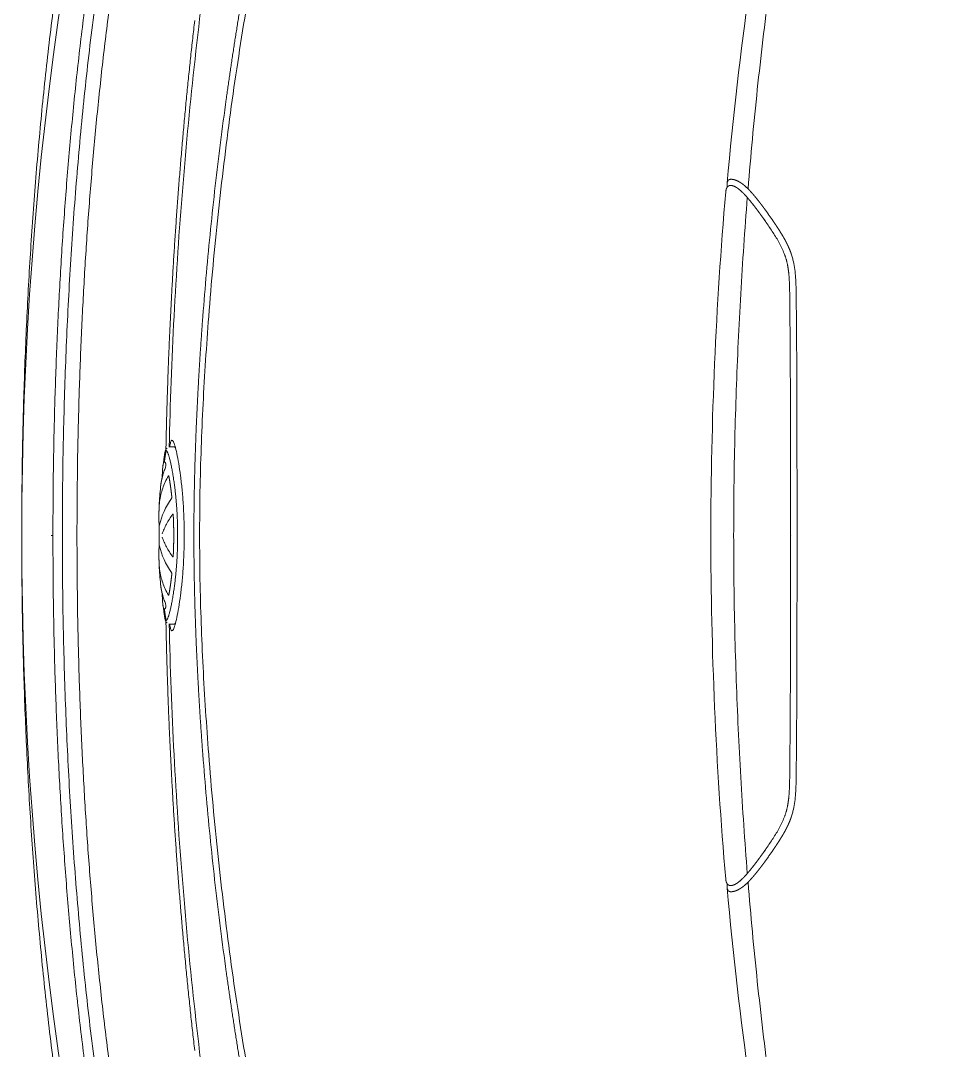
# Model space of a CAD drawing. Header units: metres. Extents: x -13933 to 152404, y -7861 to 21912.
# Drawn here: x 113136.5 to 113191.7, y 1749.4 to 1810.4 of the extents above; entities that cross this region are included whole.
import ezdxf
from ezdxf.xclip import XClip

# ---------------------------------------------------------------- set-up
doc = ezdxf.new("R2010")
doc.units = ezdxf.units.M
doc.header["$LTSCALE"] = 100
doc.header["$MEASUREMENT"] = 0
doc.header["$XCLIPFRAME"] = 0
doc.layers.get('0').update_dxf_attribs({"color": 9, "lineweight": 9})
doc.layers.add('04', color=9, linetype='Continuous', lineweight=9)
doc.layers.add('40M', color=9, linetype='Continuous', lineweight=9)

# ---------------------------------------------------------------- blocks, each defined once
blk = doc.blocks.new('p-araba-polo')
at = {"extrusion": (0, 0, -1)}
for p, q in [((3.79074, 0.25761), (3.79091, 0.25763)), ((3.80464, 0.1298), (3.80467, 0.1298)), ((3.80465, 0.12959), (3.80465, 0.12959)), ((3.825, 0.05418), (3.825, 0.05418)), ((3.82749, 0.05241), (3.82504, 0.0525)), ((3.83399, 0.01603), (3.83399, 0.01568)), ((3.83407, 0.01405), (3.8341, 0.01382)), ((3.83369, 0.00628), (3.83371, 0.0061)), ((3.89702, 0), (3.89778, 0)), ((3.45959, 0), (3.45965, 0))]:
    blk.add_line(p, q, dxfattribs=at)
for p, q in [((3.45959, 0), (3.45965, 0)), ((3.89702, 0), (3.89778, 0)), ((3.83369, -0.00628), (3.83371, -0.0061)), ((3.83399, -0.01603), (3.83399, -0.01568)), ((3.83407, -0.01405), (3.8341, -0.01382)), ((3.825, -0.05418), (3.825, -0.05418)), ((3.82749, -0.05241), (3.82504, -0.0525)), ((3.80464, -0.1298), (3.80467, -0.1298)), ((3.80465, -0.12959), (3.80465, -0.12959)), ((3.79074, -0.25761), (3.79091, -0.25762))]:
    blk.add_line(p, q)
for points, degree, knots in [([(3.89681, 0), (3.89677, 0.01209), (3.89668, 0.03627), (3.89592, 0.07253), (3.89472, 0.10879), (3.893, 0.14502), (3.89078, 0.18122), (3.88803, 0.21739), (3.88473, 0.25351), (3.88084, 0.28957), (3.87635, 0.32556), (3.87122, 0.36147), (3.86539, 0.39727), (3.85883, 0.43295), (3.85148, 0.46847), (3.84326, 0.5038), (3.83413, 0.5389), (3.82397, 0.57372), (3.8128, 0.60824), (3.80432, 0.63089), (3.80008, 0.64221)], 3, [0, 0, 0, 0, 0.055558, 0.111113, 0.166668, 0.222224, 0.277781, 0.333337, 0.388894, 0.44445, 0.500005, 0.55556, 0.611116, 0.666671, 0.722227, 0.777783, 0.833339, 0.888892, 0.944445, 1, 1, 1, 1]), ([(3.81742, 0.64441), (3.8199, 0.63799), (3.82486, 0.62513), (3.83179, 0.60561), (3.83837, 0.5859), (3.84459, 0.566), (3.85047, 0.54593), (3.85602, 0.52571), (3.86125, 0.50535), (3.86618, 0.48486), (3.87081, 0.46426), (3.87516, 0.44355), (3.87923, 0.42276), (3.88305, 0.40188), (3.88661, 0.38093), (3.88992, 0.35993), (3.893, 0.33887), (3.89585, 0.31777), (3.89848, 0.29664), (3.9009, 0.27548), (3.90311, 0.2543), (3.90512, 0.2331), (3.90693, 0.21189), (3.90856, 0.19068), (3.91, 0.16947), (3.91126, 0.14826), (3.91235, 0.12705), (3.91326, 0.10585), (3.914, 0.08466), (3.91457, 0.06349), (3.91498, 0.04232), (3.91523, 0.02116), (3.91526, 0.00705), (3.91528, 0)], 3, [0, 0, 0, 0, 0.031503, 0.063111, 0.094824, 0.126637, 0.158547, 0.190546, 0.222628, 0.254786, 0.287011, 0.319297, 0.351636, 0.384021, 0.416445, 0.448899, 0.481372, 0.513858, 0.546357, 0.578861, 0.611362, 0.643854, 0.676332, 0.708795, 0.741239, 0.773662, 0.806063, 0.838441, 0.870794, 0.903125, 0.935433, 0.967723, 1, 1, 1, 1]), ([(3.72994, 0.54604), (3.73264, 0.53633), (3.73805, 0.51692), (3.74565, 0.48765), (3.75287, 0.45828), (3.75968, 0.42881), (3.76609, 0.39923), (3.77208, 0.36956), (3.77765, 0.33981), (3.78281, 0.30999), (3.78754, 0.28008), (3.79185, 0.25011), (3.79573, 0.22007), (3.79916, 0.18997), (3.80219, 0.15981), (3.80383, 0.13967), (3.80465, 0.12959)], 3, [0, 0, 0, 0, 0.071461, 0.142913, 0.214376, 0.285822, 0.357282, 0.428734, 0.500167, 0.571583, 0.64299, 0.714393, 0.785796, 0.857198, 0.928599, 1, 1, 1, 1]), ([(3.77711, 0.5097), (3.78244, 0.4843), (3.7966, 0.40882), (3.81414, 0.28235), (3.82249, 0.1806), (3.82515, 0.12975)], 3, [0, 0, 0, 0, 0.20268, 0.601651, 1, 1, 1, 1]), ([(3.48556, 0.2052), (3.48473, 0.21503), (3.48306, 0.23466), (3.47914, 0.27381), (3.47334, 0.32271), (3.46687, 0.36659), (3.46194, 0.39586), (3.45932, 0.41061), (3.45657, 0.4254), (3.4546, 0.43525), (3.45361, 0.44019)], 3, [0, 0, 0, 0, 0.12452, 0.248713, 0.496885, 0.746467, 0.809383, 0.872586, 0.936113, 1, 1, 1, 1]), ([(3.85654, 0.40987), (3.85802, 0.40194), (3.86099, 0.38606), (3.86495, 0.36215), (3.8686, 0.3382), (3.87191, 0.3142), (3.87492, 0.29015), (3.87764, 0.26607), (3.88009, 0.24197), (3.88227, 0.21783), (3.8842, 0.19368), (3.88589, 0.16951), (3.88733, 0.14532), (3.88854, 0.12112), (3.88953, 0.09691), (3.89029, 0.07269), (3.89083, 0.04846), (3.89117, 0.02423), (3.89121, 0.00808), (3.89123, 0)], 3, [0, 0, 0, 0, 0.058823, 0.117646, 0.17647, 0.235293, 0.294117, 0.35294, 0.411764, 0.470587, 0.529411, 0.588234, 0.647058, 0.705882, 0.764705, 0.823529, 0.882353, 0.941176, 1, 1, 1, 1]), ([(3.88258, 0), (3.88254, 0.01154), (3.88246, 0.03461), (3.88176, 0.06921), (3.88065, 0.10381), (3.87907, 0.13838), (3.87703, 0.17293), (3.8745, 0.20745), (3.87145, 0.24192), (3.86787, 0.27635), (3.86371, 0.31071), (3.85904, 0.34413), (3.85392, 0.37661), (3.85005, 0.3976), (3.84812, 0.40809)], 3, [0, 0, 0, 0, 0.084393, 0.168775, 0.253159, 0.337558, 0.421942, 0.506321, 0.590718, 0.675107, 0.759486, 0.843869, 0.92194, 1, 1, 1, 1]), ([(3.79427, 0.25822), (3.79543, 0.24968), (3.79774, 0.23261), (3.80081, 0.20694), (3.80358, 0.18124), (3.80605, 0.15549), (3.80742, 0.1383), (3.80811, 0.1297)], 3, [0, 0, 0, 0, 0.200035, 0.400025, 0.600021, 0.8, 1, 1, 1, 1]), ([(3.48804, 0.20746), (3.48762, 0.20711), (3.48676, 0.20639), (3.48596, 0.2056), (3.48556, 0.2052)], 3, [0, 0, 0, 0, 0.499798, 1, 1, 1, 1]), ([(3.49759, 0.20983), (3.49766, 0.20967), (3.49779, 0.20936), (3.49791, 0.20861), (3.4979, 0.20795), (3.49786, 0.20748)], 3, [0, 0, 0, 0, 0.249881, 0.499707, 1, 1, 1, 1]), ([(3.48725, 0.20146), (3.48683, 0.201), (3.4864, 0.20053), (3.48598, 0.20005), (3.48598, 0.20004)], 3, [0, 0, 0, 0, 0.98477, 1, 1, 1, 1]), ([(3.49224, 0.20591), (3.49179, 0.2056), (3.49091, 0.20499), (3.48964, 0.20389), (3.48842, 0.20271), (3.48764, 0.20187), (3.48725, 0.20146)], 3, [0, 0, 0, 0, 0.251991, 0.502315, 0.75048, 1, 1, 1, 1]), ([(3.49406, 0), (3.49403, 0.00953), (3.49396, 0.02861), (3.49341, 0.05721), (3.49256, 0.08581), (3.49139, 0.1144), (3.48991, 0.14297), (3.48815, 0.17152), (3.4867, 0.19053), (3.48598, 0.20004)], 3, [0, 0, 0, 0, 0.142857, 0.285713, 0.428571, 0.57143, 0.714285, 0.857141, 1, 1, 1, 1]), ([(3.48598, 0.20004), (3.48598, 0.20003), (3.48598, 0.20002), (3.48598, 0.19998), (3.48598, 0.20001), (3.48598, 0.20003), (3.48598, 0.20004), (3.48598, 0.20004), (3.48598, 0.20004), (3.48598, 0.20004)], 3, [0, 0, 0, 0, 0.339646, 0.501479, 0.627426, 1, 1, 1, 1, 1, 1, 1]), ([(3.47115, 0.18677), (3.47153, 0.18733), (3.4723, 0.18844), (3.47386, 0.19066), (3.47505, 0.1923), (3.47584, 0.1934)], 3, [0, 0, 0, 0, 0.250034, 0.500022, 1, 1, 1, 1]), ([(3.47866, 0.19072), (3.47791, 0.18967), (3.4764, 0.18758), (3.47494, 0.18546), (3.47421, 0.1844)], 3, [0, 0, 0, 0, 0.499955, 1, 1, 1, 1]), ([(3.47421, 0.1844), (3.47289, 0.18244), (3.47025, 0.17855), (3.46653, 0.17254), (3.46472, 0.1682), (3.46382, 0.16604)], 3, [0, 0, 0, 0, 0.334985, 0.668743, 1, 1, 1, 1]), ([(3.45704, 0.13897), (3.45705, 0.14025), (3.45709, 0.14296), (3.45716, 0.14754), (3.45735, 0.15241), (3.45782, 0.15742), (3.4585, 0.16133), (3.45927, 0.16444), (3.45977, 0.16598), (3.46001, 0.16675)], 3, [0, 0, 0, 0, 0.137192, 0.28895, 0.489273, 0.658174, 0.826629, 0.913291, 1, 1, 1, 1]), ([(3.46085, 0.13888), (3.46074, 0.1273), (3.46054, 0.10415), (3.46045, 0.06942), (3.46038, 0.0347), (3.46038, 0.01156), (3.46038, 0)], 3, [0, 0, 0, 0, 0.250071, 0.500208, 0.75029, 1, 1, 1, 1]), ([(3.80465, 0.12959), (3.80528, 0.12098), (3.80655, 0.10374), (3.80802, 0.07785), (3.80914, 0.05193), (3.8099, 0.02598), (3.81, 0.00866), (3.81005, 0)], 3, [0, 0, 0, 0, 0.200002, 0.400004, 0.600006, 0.800004, 1, 1, 1, 1]), ([(3.81912, 0), (3.81913, 0.00159), (3.81914, 0.00477), (3.81926, 0.00951), (3.81945, 0.01418), (3.81971, 0.01874), (3.82003, 0.02317), (3.82041, 0.02742), (3.82083, 0.03148), (3.82147, 0.03676), (3.82237, 0.0428), (3.8235, 0.04876), (3.82459, 0.05312), (3.82559, 0.05592), (3.82613, 0.05627), (3.8264, 0.05645)], 3, [0, 0, 0, 0, 0.053459, 0.106949, 0.160444, 0.213932, 0.267411, 0.320881, 0.374346, 0.427801, 0.542282, 0.656752, 0.771187, 0.885587, 1, 1, 1, 1]), ([(3.8264, 0.05645), (3.82652, 0.05641), (3.82676, 0.05634), (3.82706, 0.05571), (3.82733, 0.05471), (3.82752, 0.05354), (3.82763, 0.0527), (3.82766, 0.0524)], 3, [0, 0, 0, 0, 0.222511, 0.444984, 0.66744, 0.889893, 1, 1, 1, 1]), ([(3.83076, 0.04783), (3.83073, 0.04804), (3.83064, 0.04868), (3.83046, 0.04953), (3.83019, 0.05019), (3.82998, 0.05027), (3.82987, 0.05031)], 3, [0, 0, 0, 0, 0.124986, 0.416626, 0.708282, 1, 1, 1, 1]), ([(3.82987, 0.05031), (3.82998, 0.05027), (3.83021, 0.05017), (3.83049, 0.04943), (3.83065, 0.04861), (3.83072, 0.04809), (3.83073, 0.04805)], 3, [0, 0, 0, 0, 0.324984, 0.649899, 0.974799, 1, 1, 1, 1]), ([(3.82865, 0.04841), (3.82865, 0.04841), (3.82865, 0.04841), (3.82865, 0.04841), (3.82865, 0.04841), (3.82865, 0.04841), (3.82865, 0.04841), (3.82865, 0.04841), (3.82865, 0.04841), (3.82865, 0.04841), (3.82865, 0.04841), (3.82865, 0.04841), (3.82865, 0.04841)], 6, [0, 0, 0, 0, 0, 0, 0, 1, 1, 1, 1, 1, 1, 1, 1, 1, 1, 1, 1, 1]), ([(3.82865, 0.04841), (3.82865, 0.04841), (3.82865, 0.04841), (3.82865, 0.04841), (3.82865, 0.04841), (3.82865, 0.04841), (3.82865, 0.04841), (3.82865, 0.04841), (3.82865, 0.04841), (3.82865, 0.04841), (3.82865, 0.04841), (3.82865, 0.04841), (3.82865, 0.04841)], 6, [0, 0, 0, 0, 0, 0, 0, 1, 1, 1, 1, 1, 1, 1, 1, 1, 1, 1, 1, 1]), ([(3.82865, 0.04841), (3.82865, 0.04841), (3.82865, 0.04841), (3.82865, 0.04841), (3.82865, 0.04841), (3.82865, 0.04841), (3.82865, 0.04841), (3.82865, 0.04841), (3.82865, 0.04841), (3.82865, 0.04841), (3.82865, 0.04841), (3.82865, 0.04841), (3.82865, 0.04841)], 6, [0, 0, 0, 0, 0, 0, 0, 1, 1, 1, 1, 1, 1, 1, 1, 1, 1, 1, 1, 1]), ([(3.82865, 0.04841), (3.82865, 0.04841), (3.82865, 0.04841), (3.82865, 0.04841), (3.82865, 0.04841), (3.82865, 0.04841), (3.82865, 0.04841), (3.82865, 0.04841), (3.82865, 0.04841), (3.82865, 0.04841), (3.82865, 0.04841), (3.82865, 0.04841), (3.82865, 0.04841)], 6, [0, 0, 0, 0, 0, 0, 0, 1, 1, 1, 1, 1, 1, 1, 1, 1, 1, 1, 1, 1]), ([(3.82993, 0.04216), (3.83004, 0.04245), (3.83027, 0.04303), (3.83059, 0.04352), (3.83078, 0.04358), (3.83087, 0.04362)], 3, [0, 0, 0, 0, 0.333368, 0.666619, 1, 1, 1, 1]), ([(3.83068, 0.04838), (3.83068, 0.04838), (3.83068, 0.04838), (3.83068, 0.04838), (3.83068, 0.04838), (3.83068, 0.04838), (3.83068, 0.04838)], 3, [0, 0, 0, 0, 1, 1, 1, 1, 1, 1, 1]), ([(3.83068, 0.04838), (3.83068, 0.04838), (3.83068, 0.04838), (3.83068, 0.04838), (3.83068, 0.04838), (3.83068, 0.04838), (3.83068, 0.04838)], 3, [0, 0, 0, 0, 1, 1, 1, 1, 1, 1, 1]), ([(3.83214, 0.03443), (3.83212, 0.03499), (3.83208, 0.03639), (3.83198, 0.03838), (3.83184, 0.04026), (3.83166, 0.04175), (3.83144, 0.04282), (3.83118, 0.04349), (3.83097, 0.04358), (3.83087, 0.04362)], 3, [0, 0, 0, 0, 0.095639, 0.246362, 0.397085, 0.547809, 0.698525, 0.849236, 1, 1, 1, 1]), ([(3.83192, 0.03522), (3.83168, 0.03607), (3.83118, 0.03776), (3.83049, 0.03945), (3.83015, 0.04029)], 3, [0, 0, 0, 0, 0.500043, 1, 1, 1, 1]), ([(3.82822, 0.03517), (3.82807, 0.03433), (3.82776, 0.03264), (3.82732, 0.02975), (3.82689, 0.02662), (3.82663, 0.02434), (3.8265, 0.0232)], 3, [0, 0, 0, 0, 0.250018, 0.499981, 0.749953, 1, 1, 1, 1]), ([(3.8265, 0.0232), (3.82663, 0.02434), (3.82689, 0.02662), (3.82732, 0.02975), (3.82776, 0.03264), (3.82807, 0.03433), (3.82822, 0.03517)], 3, [0, 0, 0, 0, 0.250047, 0.500019, 0.749982, 1, 1, 1, 1]), ([(3.82843, 0.03528), (3.82838, 0.03533), (3.8283, 0.03542), (3.82825, 0.03525), (3.82822, 0.03517)], 3, [0, 0, 0, 0, 0.499975, 1, 1, 1, 1]), ([(3.82822, 0.03517), (3.82825, 0.03525), (3.8283, 0.03542), (3.82838, 0.03533), (3.82843, 0.03528)], 3, [0, 0, 0, 0, 0.500025, 1, 1, 1, 1]), ([(3.83296, 0.02424), (3.83263, 0.02547), (3.83196, 0.02794), (3.83045, 0.03162), (3.8291, 0.03406), (3.82843, 0.03528)], 3, [0, 0, 0, 0, 0.333484, 0.666792, 1, 1, 1, 1]), ([(3.82843, 0.03528), (3.8291, 0.03406), (3.83045, 0.03162), (3.83196, 0.02794), (3.83263, 0.02547), (3.83296, 0.02424)], 3, [0, 0, 0, 0, 0.333208, 0.666516, 1, 1, 1, 1]), ([(3.8265, 0.0232), (3.82649, 0.02302), (3.82647, 0.02267), (3.82656, 0.02206), (3.82666, 0.02185), (3.82672, 0.02174)], 3, [0, 0, 0, 0, 0.33283, 0.66493, 1, 1, 1, 1]), ([(3.82672, 0.02174), (3.82666, 0.02185), (3.82656, 0.02206), (3.82647, 0.02267), (3.82649, 0.02302), (3.8265, 0.0232)], 3, [0, 0, 0, 0, 0.33507, 0.66717, 1, 1, 1, 1]), ([(3.834, 0.01578), (3.83396, 0.01719), (3.83387, 0.02001), (3.83326, 0.02283), (3.83296, 0.02424)], 3, [0, 0, 0, 0, 0.5, 1, 1, 1, 1]), ([(3.83296, 0.02424), (3.83326, 0.02283), (3.83387, 0.02001), (3.83396, 0.01719), (3.834, 0.01578)], 3, [0, 0, 0, 0, 0.5, 1, 1, 1, 1]), ([(3.826, 0.01258), (3.82595, 0.01263), (3.82583, 0.01272), (3.82567, 0.01244), (3.82564, 0.01209), (3.82562, 0.01191)], 3, [0, 0, 0, 0, 0.339087, 0.670021, 1, 1, 1, 1]), ([(3.82562, 0.01191), (3.82564, 0.01209), (3.82567, 0.01244), (3.82583, 0.01272), (3.82595, 0.01263), (3.826, 0.01258)], 3, [0, 0, 0, 0, 0.329979, 0.660913, 1, 1, 1, 1]), ([(3.83219, 0.0009), (3.83182, 0.00189), (3.83108, 0.00385), (3.82963, 0.00678), (3.82798, 0.00969), (3.82666, 0.01162), (3.826, 0.01258)], 3, [0, 0, 0, 0, 0.249999, 0.5, 0.75, 1, 1, 1, 1]), ([(3.826, 0.01258), (3.82666, 0.01162), (3.82798, 0.00969), (3.82963, 0.00678), (3.83108, 0.00385), (3.83182, 0.00189), (3.83219, 0.0009)], 3, [0, 0, 0, 0, 0.25, 0.5, 0.750001, 1, 1, 1, 1]), ([(3.83409, 0.01396), (3.83418, 0.01259), (3.83434, 0.00999), (3.83406, 0.00738), (3.83393, 0.00614)], 3, [0, 0, 0, 0, 0.525068, 1, 1, 1, 1]), ([(3.834, 0.01578), (3.834, 0.01568), (3.834, 0.01547), (3.83403, 0.01488), (3.83406, 0.01428), (3.83408, 0.01407), (3.83409, 0.01396)], 3, [0, 0, 0, 0, 0.244155, 0.495076, 0.749761, 1, 1, 1, 1]), ([(3.83367, 0.00843), (3.83367, 0.00842), (3.83367, 0.00842), (3.83367, 0.00842), (3.83367, 0.00842), (3.83367, 0.00843), (3.83367, 0.00843)], 3, [0, 0, 0, 0, 1, 1, 1, 1.000001, 1.000001, 1.000001, 1.000001]), ([(3.46085, -0.13888), (3.46074, -0.1273), (3.46054, -0.10415), (3.46045, -0.06942), (3.46038, -0.0347), (3.46038, -0.01156), (3.46038, 0)], 3, [0, 0, 0, 0, 0.250071, 0.500208, 0.75029, 1, 1, 1, 1]), ([(3.49406, 0), (3.49403, -0.00953), (3.49396, -0.02861), (3.49341, -0.05721), (3.49256, -0.08581), (3.49139, -0.1144), (3.48991, -0.14297), (3.48815, -0.17152), (3.4867, -0.19053), (3.48598, -0.20004)], 3, [0, 0, 0, 0, 0.142857, 0.285713, 0.428571, 0.57143, 0.714285, 0.857141, 1, 1, 1, 1]), ([(3.89681, 0), (3.89677, -0.01209), (3.89668, -0.03627), (3.89592, -0.07253), (3.89472, -0.10878), (3.893, -0.14501), (3.89078, -0.18122), (3.88803, -0.21739), (3.88473, -0.25351), (3.88084, -0.28957), (3.87635, -0.32556), (3.87122, -0.36147), (3.86539, -0.39727), (3.85883, -0.43294), (3.85148, -0.46846), (3.84326, -0.5038), (3.83413, -0.5389), (3.82397, -0.57372), (3.8128, -0.60824), (3.80432, -0.63088), (3.80008, -0.64221)], 3, [0, 0, 0, 0, 0.055558, 0.111113, 0.166668, 0.222224, 0.277781, 0.333337, 0.388894, 0.44445, 0.500005, 0.55556, 0.611116, 0.666671, 0.722227, 0.777783, 0.833339, 0.888892, 0.944445, 1, 1, 1, 1]), ([(3.80465, -0.12959), (3.80528, -0.12098), (3.80655, -0.10374), (3.80802, -0.07785), (3.80914, -0.05193), (3.8099, -0.02598), (3.81, -0.00866), (3.81005, 0)], 3, [0, 0, 0, 0, 0.200002, 0.400004, 0.600006, 0.800004, 1, 1, 1, 1]), ([(3.81742, -0.64441), (3.8199, -0.63799), (3.82486, -0.62513), (3.83179, -0.60561), (3.83837, -0.5859), (3.84459, -0.566), (3.85047, -0.54593), (3.85602, -0.52571), (3.86125, -0.50535), (3.86618, -0.48486), (3.87081, -0.46426), (3.87516, -0.44355), (3.87923, -0.42275), (3.88305, -0.40188), (3.88661, -0.38093), (3.88992, -0.35992), (3.893, -0.33887), (3.89585, -0.31777), (3.89848, -0.29664), (3.9009, -0.27548), (3.90311, -0.25429), (3.90512, -0.2331), (3.90693, -0.21189), (3.90856, -0.19068), (3.91, -0.16947), (3.91126, -0.14826), (3.91235, -0.12705), (3.91326, -0.10585), (3.914, -0.08466), (3.91457, -0.06348), (3.91498, -0.04231), (3.91523, -0.02115), (3.91526, -0.00705), (3.91528, 0)], 3, [0, 0, 0, 0, 0.031503, 0.063111, 0.094824, 0.126637, 0.158547, 0.190546, 0.222628, 0.254786, 0.287011, 0.319297, 0.351636, 0.384021, 0.416445, 0.448899, 0.481372, 0.513858, 0.546357, 0.578861, 0.611362, 0.643854, 0.676332, 0.708795, 0.741239, 0.773662, 0.806063, 0.838441, 0.870794, 0.903125, 0.935433, 0.967723, 1, 1, 1, 1]), ([(3.81912, 0), (3.81913, -0.00159), (3.81914, -0.00477), (3.81926, -0.00951), (3.81945, -0.01418), (3.81971, -0.01874), (3.82003, -0.02317), (3.82041, -0.02742), (3.82083, -0.03148), (3.82147, -0.03676), (3.82237, -0.0428), (3.8235, -0.04876), (3.82459, -0.05312), (3.82559, -0.05592), (3.82613, -0.05627), (3.8264, -0.05645)], 3, [0, 0, 0, 0, 0.053459, 0.106949, 0.160444, 0.213932, 0.267411, 0.320881, 0.374346, 0.427801, 0.542282, 0.656752, 0.771187, 0.885587, 1, 1, 1, 1]), ([(3.88258, 0), (3.88254, -0.01154), (3.88246, -0.03461), (3.88176, -0.06921), (3.88065, -0.1038), (3.87907, -0.13838), (3.87703, -0.17293), (3.8745, -0.20745), (3.87145, -0.24192), (3.86787, -0.27635), (3.86371, -0.31071), (3.85904, -0.34413), (3.85392, -0.37661), (3.85005, -0.3976), (3.84812, -0.40809)], 3, [0, 0, 0, 0, 0.084393, 0.168775, 0.253159, 0.337558, 0.421942, 0.506321, 0.590718, 0.675107, 0.759486, 0.843869, 0.92194, 1, 1, 1, 1]), ([(3.85654, -0.40987), (3.85802, -0.40193), (3.86099, -0.38606), (3.86495, -0.36215), (3.8686, -0.3382), (3.87191, -0.31419), (3.87492, -0.29015), (3.87764, -0.26607), (3.88009, -0.24196), (3.88227, -0.21783), (3.8842, -0.19368), (3.88589, -0.1695), (3.88733, -0.14532), (3.88854, -0.12112), (3.88953, -0.0969), (3.89029, -0.07268), (3.89083, -0.04846), (3.89117, -0.02423), (3.89121, -0.00808), (3.89123, 0)], 3, [0, 0, 0, 0, 0.058823, 0.117646, 0.17647, 0.235293, 0.294117, 0.35294, 0.411764, 0.470587, 0.529411, 0.588234, 0.647058, 0.705882, 0.764705, 0.823529, 0.882353, 0.941176, 1, 1, 1, 1]), ([(3.83219, -0.0009), (3.83182, -0.00188), (3.83108, -0.00385), (3.82963, -0.00677), (3.82798, -0.00969), (3.82666, -0.01162), (3.826, -0.01258)], 3, [0, 0, 0, 0, 0.249999, 0.5, 0.75, 1, 1, 1, 1]), ([(3.826, -0.01258), (3.82666, -0.01162), (3.82798, -0.00969), (3.82963, -0.00677), (3.83108, -0.00385), (3.83182, -0.00188), (3.83219, -0.0009)], 3, [0, 0, 0, 0, 0.25, 0.5, 0.750001, 1, 1, 1, 1]), ([(3.826, -0.01258), (3.82595, -0.01263), (3.82583, -0.01272), (3.82567, -0.01243), (3.82564, -0.01209), (3.82562, -0.01191)], 3, [0, 0, 0, 0, 0.339087, 0.670021, 1, 1, 1, 1]), ([(3.82562, -0.01191), (3.82564, -0.01209), (3.82567, -0.01243), (3.82583, -0.01272), (3.82595, -0.01263), (3.826, -0.01258)], 3, [0, 0, 0, 0, 0.329979, 0.660913, 1, 1, 1, 1]), ([(3.83367, -0.00842), (3.83367, -0.00842), (3.83367, -0.00842), (3.83367, -0.00842), (3.83367, -0.00842), (3.83367, -0.00842), (3.83367, -0.00842)], 3, [0, 0, 0, 0, 1, 1, 1, 1.000001, 1.000001, 1.000001, 1.000001]), ([(3.83409, -0.01396), (3.83418, -0.01259), (3.83434, -0.00999), (3.83406, -0.00738), (3.83393, -0.00614)], 3, [0, 0, 0, 0, 0.525068, 1, 1, 1, 1]), ([(3.834, -0.01578), (3.83396, -0.01719), (3.83387, -0.02001), (3.83326, -0.02283), (3.83296, -0.02424)], 3, [0, 0, 0, 0, 0.5, 1, 1, 1, 1]), ([(3.83296, -0.02424), (3.83326, -0.02283), (3.83387, -0.02001), (3.83396, -0.01719), (3.834, -0.01578)], 3, [0, 0, 0, 0, 0.5, 1, 1, 1, 1]), ([(3.834, -0.01578), (3.834, -0.01568), (3.834, -0.01547), (3.83403, -0.01488), (3.83406, -0.01428), (3.83408, -0.01406), (3.83409, -0.01396)], 3, [0, 0, 0, 0, 0.244155, 0.495076, 0.749761, 1, 1, 1, 1]), ([(3.8265, -0.0232), (3.82649, -0.02302), (3.82647, -0.02266), (3.82656, -0.02206), (3.82666, -0.02185), (3.82672, -0.02174)], 3, [0, 0, 0, 0, 0.33283, 0.66493, 1, 1, 1, 1]), ([(3.82672, -0.02174), (3.82666, -0.02185), (3.82656, -0.02206), (3.82647, -0.02266), (3.82649, -0.02302), (3.8265, -0.0232)], 3, [0, 0, 0, 0, 0.33507, 0.66717, 1, 1, 1, 1]), ([(3.82822, -0.03516), (3.82807, -0.03432), (3.82776, -0.03264), (3.82732, -0.02975), (3.82689, -0.02662), (3.82663, -0.02434), (3.8265, -0.0232)], 3, [0, 0, 0, 0, 0.250018, 0.499981, 0.749953, 1, 1, 1, 1]), ([(3.8265, -0.0232), (3.82663, -0.02434), (3.82689, -0.02662), (3.82732, -0.02975), (3.82776, -0.03264), (3.82807, -0.03432), (3.82822, -0.03516)], 3, [0, 0, 0, 0, 0.250047, 0.500019, 0.749982, 1, 1, 1, 1]), ([(3.83296, -0.02424), (3.83263, -0.02547), (3.83196, -0.02794), (3.83045, -0.03162), (3.8291, -0.03406), (3.82843, -0.03528)], 3, [0, 0, 0, 0, 0.333484, 0.666792, 1, 1, 1, 1]), ([(3.82843, -0.03528), (3.8291, -0.03406), (3.83045, -0.03162), (3.83196, -0.02794), (3.83263, -0.02547), (3.83296, -0.02424)], 3, [0, 0, 0, 0, 0.333208, 0.666516, 1, 1, 1, 1]), ([(3.82843, -0.03528), (3.82838, -0.03533), (3.8283, -0.03542), (3.82825, -0.03525), (3.82822, -0.03516)], 3, [0, 0, 0, 0, 0.499975, 1, 1, 1, 1]), ([(3.82822, -0.03516), (3.82825, -0.03525), (3.8283, -0.03542), (3.82838, -0.03533), (3.82843, -0.03528)], 3, [0, 0, 0, 0, 0.500025, 1, 1, 1, 1]), ([(3.83192, -0.03522), (3.83168, -0.03607), (3.83118, -0.03776), (3.83049, -0.03945), (3.83015, -0.04029)], 3, [0, 0, 0, 0, 0.500043, 1, 1, 1, 1]), ([(3.83214, -0.03443), (3.83212, -0.03499), (3.83208, -0.03639), (3.83198, -0.03838), (3.83184, -0.04026), (3.83166, -0.04175), (3.83144, -0.04282), (3.83118, -0.04349), (3.83097, -0.04357), (3.83087, -0.04362)], 3, [0, 0, 0, 0, 0.095639, 0.246362, 0.397085, 0.547809, 0.698525, 0.849236, 1, 1, 1, 1]), ([(3.82993, -0.04216), (3.83004, -0.04245), (3.83027, -0.04303), (3.83059, -0.04352), (3.83078, -0.04358), (3.83087, -0.04362)], 3, [0, 0, 0, 0, 0.333368, 0.666619, 1, 1, 1, 1]), ([(3.82865, -0.04841), (3.82865, -0.04841), (3.82865, -0.04841), (3.82865, -0.04841), (3.82865, -0.04841), (3.82865, -0.04841), (3.82865, -0.04841), (3.82865, -0.04841), (3.82865, -0.04841), (3.82865, -0.04841), (3.82865, -0.04841), (3.82865, -0.04841), (3.82865, -0.04841)], 6, [0, 0, 0, 0, 0, 0, 0, 1, 1, 1, 1, 1, 1, 1, 1, 1, 1, 1, 1, 1]), ([(3.82865, -0.04841), (3.82865, -0.04841), (3.82865, -0.04841), (3.82865, -0.04841), (3.82865, -0.04841), (3.82865, -0.04841), (3.82865, -0.04841), (3.82865, -0.04841), (3.82865, -0.04841), (3.82865, -0.04841), (3.82865, -0.04841), (3.82865, -0.04841), (3.82865, -0.04841)], 6, [0, 0, 0, 0, 0, 0, 0, 1, 1, 1, 1, 1, 1, 1, 1, 1, 1, 1, 1, 1]), ([(3.82865, -0.04841), (3.82865, -0.04841), (3.82865, -0.04841), (3.82865, -0.04841), (3.82865, -0.04841), (3.82865, -0.04841), (3.82865, -0.04841), (3.82865, -0.04841), (3.82865, -0.04841), (3.82865, -0.04841), (3.82865, -0.04841), (3.82865, -0.04841), (3.82865, -0.04841)], 6, [0, 0, 0, 0, 0, 0, 0, 1, 1, 1, 1, 1, 1, 1, 1, 1, 1, 1, 1, 1]), ([(3.82865, -0.04841), (3.82865, -0.04841), (3.82865, -0.04841), (3.82865, -0.04841), (3.82865, -0.04841), (3.82865, -0.04841), (3.82865, -0.04841), (3.82865, -0.04841), (3.82865, -0.04841), (3.82865, -0.04841), (3.82865, -0.04841), (3.82865, -0.04841), (3.82865, -0.04841)], 6, [0, 0, 0, 0, 0, 0, 0, 1, 1, 1, 1, 1, 1, 1, 1, 1, 1, 1, 1, 1]), ([(3.83076, -0.04783), (3.83073, -0.04803), (3.83064, -0.04868), (3.83046, -0.04953), (3.83019, -0.05019), (3.82998, -0.05027), (3.82987, -0.05031)], 3, [0, 0, 0, 0, 0.124986, 0.416626, 0.708282, 1, 1, 1, 1]), ([(3.82987, -0.05031), (3.82998, -0.05026), (3.83021, -0.05017), (3.83049, -0.04943), (3.83065, -0.04861), (3.83072, -0.04809), (3.83073, -0.04805)], 3, [0, 0, 0, 0, 0.324984, 0.649899, 0.974799, 1, 1, 1, 1]), ([(3.83068, -0.04838), (3.83068, -0.04838), (3.83068, -0.04838), (3.83068, -0.04838), (3.83068, -0.04838), (3.83068, -0.04838), (3.83068, -0.04838)], 3, [0, 0, 0, 0, 1, 1, 1, 1, 1, 1, 1]), ([(3.83068, -0.04838), (3.83068, -0.04838), (3.83068, -0.04838), (3.83068, -0.04838), (3.83068, -0.04838), (3.83068, -0.04838), (3.83068, -0.04838)], 3, [0, 0, 0, 0, 1, 1, 1, 1, 1, 1, 1]), ([(3.8264, -0.05645), (3.82652, -0.05641), (3.82676, -0.05633), (3.82706, -0.05571), (3.82733, -0.05471), (3.82752, -0.05354), (3.82763, -0.05269), (3.82766, -0.0524)], 3, [0, 0, 0, 0, 0.222511, 0.444984, 0.66744, 0.889893, 1, 1, 1, 1]), ([(3.72994, -0.54604), (3.73264, -0.53633), (3.73805, -0.51692), (3.74565, -0.48765), (3.75287, -0.45828), (3.75968, -0.4288), (3.76609, -0.39923), (3.77208, -0.36956), (3.77765, -0.33981), (3.78281, -0.30998), (3.78754, -0.28008), (3.79185, -0.25011), (3.79573, -0.22007), (3.79916, -0.18997), (3.80219, -0.15981), (3.80383, -0.13967), (3.80465, -0.12959)], 3, [0, 0, 0, 0, 0.071461, 0.142913, 0.214376, 0.285822, 0.357282, 0.428734, 0.500167, 0.571583, 0.64299, 0.714393, 0.785796, 0.857198, 0.928599, 1, 1, 1, 1]), ([(3.77711, -0.50969), (3.78244, -0.4843), (3.7966, -0.40882), (3.81414, -0.28235), (3.82249, -0.1806), (3.82515, -0.12975)], 3, [0, 0, 0, 0, 0.20268, 0.601651, 1, 1, 1, 1]), ([(3.79427, -0.25822), (3.79543, -0.24968), (3.79774, -0.23261), (3.80081, -0.20694), (3.80358, -0.18124), (3.80605, -0.15549), (3.80742, -0.1383), (3.80811, -0.1297)], 3, [0, 0, 0, 0, 0.200035, 0.400025, 0.600021, 0.8, 1, 1, 1, 1]), ([(3.45704, -0.13897), (3.45705, -0.14025), (3.45709, -0.14296), (3.45716, -0.14754), (3.45735, -0.15241), (3.45782, -0.15742), (3.4585, -0.16133), (3.45927, -0.16444), (3.45977, -0.16598), (3.46001, -0.16675)], 3, [0, 0, 0, 0, 0.137192, 0.28895, 0.489273, 0.658174, 0.826629, 0.913291, 1, 1, 1, 1]), ([(3.47421, -0.18439), (3.47289, -0.18244), (3.47025, -0.17855), (3.46653, -0.17254), (3.46472, -0.1682), (3.46382, -0.16603)], 3, [0, 0, 0, 0, 0.334985, 0.668743, 1, 1, 1, 1]), ([(3.47115, -0.18677), (3.47153, -0.18732), (3.4723, -0.18844), (3.47386, -0.19066), (3.47505, -0.1923), (3.47584, -0.19339)], 3, [0, 0, 0, 0, 0.250034, 0.500022, 1, 1, 1, 1]), ([(3.47866, -0.19072), (3.47791, -0.18967), (3.4764, -0.18758), (3.47494, -0.18546), (3.47421, -0.18439)], 3, [0, 0, 0, 0, 0.499955, 1, 1, 1, 1]), ([(3.48598, -0.20004), (3.48598, -0.20003), (3.48598, -0.20001), (3.48598, -0.19998), (3.48598, -0.20001), (3.48598, -0.20003), (3.48598, -0.20004), (3.48598, -0.20004), (3.48598, -0.20004), (3.48598, -0.20004)], 3, [0, 0, 0, 0, 0.339646, 0.501479, 0.627426, 1, 1, 1, 1, 1, 1, 1]), ([(3.48725, -0.20146), (3.48683, -0.20099), (3.4864, -0.20053), (3.48598, -0.20005), (3.48598, -0.20004)], 3, [0, 0, 0, 0, 0.98477, 1, 1, 1, 1]), ([(3.48556, -0.2052), (3.48473, -0.21503), (3.48306, -0.23466), (3.47914, -0.27381), (3.47334, -0.32271), (3.46687, -0.36658), (3.46194, -0.39586), (3.45932, -0.4106), (3.45657, -0.4254), (3.4546, -0.43525), (3.45361, -0.44019)], 3, [0, 0, 0, 0, 0.12452, 0.248713, 0.496885, 0.746467, 0.809383, 0.872586, 0.936113, 1, 1, 1, 1]), ([(3.48804, -0.20746), (3.48762, -0.2071), (3.48676, -0.20639), (3.48596, -0.2056), (3.48556, -0.2052)], 3, [0, 0, 0, 0, 0.499798, 1, 1, 1, 1]), ([(3.49224, -0.2059), (3.49179, -0.2056), (3.49091, -0.20499), (3.48964, -0.20389), (3.48842, -0.20271), (3.48764, -0.20187), (3.48725, -0.20146)], 3, [0, 0, 0, 0, 0.251991, 0.502315, 0.75048, 1, 1, 1, 1]), ([(3.49759, -0.20982), (3.49766, -0.20967), (3.49779, -0.20935), (3.49791, -0.20861), (3.4979, -0.20795), (3.49786, -0.20748)], 3, [0, 0, 0, 0, 0.249881, 0.499707, 1, 1, 1, 1])]:
    blk.add_open_spline(points, degree=degree, knots=knots)
for points, degree in [([(3.46378, 0.43934), (3.48058, 0.36359), (3.49096, 0.28622), (3.49788, 0.20867)], 3), ([(3.79427, 0.25822), (3.79026, 0.28709), (3.78575, 0.31588), (3.78076, 0.34459), (3.77527, 0.37319), (3.76931, 0.40168)], 5), ([(3.82994, 0.05098), (3.82912, 0.09338), (3.82748, 0.13577), (3.82504, 0.17812), (3.8218, 0.22042), (3.81777, 0.26264), (3.81293, 0.30478)], 6), ([(3.4938, 0.21061), (3.49272, 0.21033), (3.49164, 0.20987), (3.49062, 0.20932), (3.4897, 0.20873), (3.48884, 0.20811), (3.48804, 0.20746)], 6), ([(3.49629, 0.21078), (3.49596, 0.21085), (3.49558, 0.21088), (3.49516, 0.21087), (3.49471, 0.21082), (3.49426, 0.21073), (3.4938, 0.21061)], 6), ([(3.49759, 0.20983), (3.49747, 0.21005), (3.49733, 0.21026), (3.49714, 0.21044), (3.49691, 0.21059), (3.49662, 0.2107), (3.49629, 0.21078)], 6), ([(3.49788, 0.2087), (3.49786, 0.20894), (3.49782, 0.20918), (3.49777, 0.20941), (3.49769, 0.20962), (3.49759, 0.20983)], 5), ([(3.49786, 0.20747), (3.49788, 0.20773), (3.4979, 0.20799), (3.4979, 0.20823), (3.4979, 0.20847), (3.49788, 0.2087)], 5), ([(3.49788, 0.20874), (3.49794, 0.20803), (3.49794, 0.20729), (3.4979, 0.20651)], 3), ([(3.484, 0.20356), (3.48311, 0.20258), (3.48224, 0.20159), (3.4814, 0.20058), (3.48058, 0.19957), (3.47977, 0.19855)], 5), ([(3.48517, 0.2048), (3.48493, 0.20455), (3.4847, 0.20431), (3.48447, 0.20406), (3.48423, 0.20381), (3.484, 0.20356)], 5), ([(3.48556, 0.2052), (3.48543, 0.20507), (3.4853, 0.20493), (3.48517, 0.2048)], 3), ([(3.48598, 0.20004), (3.48623, 0.20033), (3.48648, 0.20061), (3.48674, 0.2009), (3.48699, 0.20117), (3.48725, 0.20146)], 5), ([(3.48725, 0.20146), (3.48804, 0.20231), (3.48881, 0.20312), (3.48961, 0.2039), (3.49046, 0.20465), (3.49134, 0.20533), (3.49224, 0.20591)], 6), ([(3.49224, 0.20591), (3.49314, 0.20648), (3.49405, 0.20694), (3.49495, 0.20724), (3.49581, 0.20735), (3.49655, 0.20721), (3.49713, 0.20686)], 6), ([(3.49713, 0.20686), (3.49776, 0.20649), (3.49819, 0.20594), (3.49847, 0.20526), (3.49863, 0.20447), (3.49872, 0.20358), (3.49876, 0.20263)], 6), ([(3.49871, 0.20339), (3.50458, 0.13577), (3.50754, 0.06789), (3.50755, 0)], 3), ([(3.47778, 0.19599), (3.47738, 0.19547), (3.47699, 0.19495), (3.47661, 0.19444), (3.47622, 0.19392), (3.47584, 0.1934)], 5), ([(3.47977, 0.19855), (3.47936, 0.19804), (3.47896, 0.19753), (3.47856, 0.19702), (3.47817, 0.1965), (3.47778, 0.19599)], 5), ([(3.47866, 0.19072), (3.48006, 0.19264), (3.48149, 0.19455), (3.48294, 0.19642), (3.48443, 0.19826), (3.48598, 0.20004)], 5), ([(3.47584, 0.1934), (3.47536, 0.19274), (3.47488, 0.19208), (3.47441, 0.19142), (3.47394, 0.19076), (3.47347, 0.1901)], 5), ([(3.47421, 0.1844), (3.47508, 0.18567), (3.47596, 0.18695), (3.47686, 0.18821), (3.47775, 0.18947), (3.47866, 0.19072)], 5), ([(3.47115, 0.18677), (3.47009, 0.18523), (3.46905, 0.18368), (3.46802, 0.18212), (3.467, 0.18055), (3.46599, 0.17894), (3.46502, 0.1773)], 6), ([(3.46502, 0.1773), (3.46454, 0.17648), (3.46406, 0.17565), (3.46359, 0.17481), (3.46314, 0.17395), (3.4627, 0.17309), (3.46227, 0.17221)], 6), ([(3.46227, 0.17221), (3.46185, 0.17133), (3.46144, 0.17044), (3.46105, 0.16953), (3.46068, 0.16862), (3.46034, 0.16769), (3.46001, 0.16675)], 6), ([(3.46085, 0.13888), (3.4609, 0.14349), (3.46097, 0.1481), (3.46105, 0.1527), (3.46137, 0.15728), (3.46228, 0.16178), (3.46382, 0.16604)], 6), ([(3.45704, 0.13897), (3.45675, 0.11579), (3.45669, 0.09264), (3.45663, 0.06948), (3.45657, 0.04631), (3.45657, 0.02316), (3.45656, 0)], 6), ([(3.81341, 0), (3.81341, 0.026), (3.81276, 0.052), (3.81163, 0.07793), (3.81008, 0.10384), (3.80811, 0.1297)], 5), ([(3.82514, 0.12975), (3.8265, 0.10396), (3.82747, 0.07815), (3.82804, 0.05233)], 3), ([(3.82302, 0), (3.82302, 0.01318), (3.8238, 0.02632), (3.82566, 0.03786), (3.82749, 0.04619), (3.8289, 0.05031), (3.82987, 0.05031)], 6), ([(3.82987, 0.05031), (3.8289, 0.05031), (3.82749, 0.04619), (3.82566, 0.03786), (3.8238, 0.02632), (3.82302, 0.01318), (3.82302, 0)], 6), ([(3.82426, 0.05166), (3.82441, 0.05194), (3.82455, 0.05216), (3.82468, 0.05233), (3.82481, 0.05244), (3.82493, 0.0525), (3.82504, 0.0525)], 6), ([(3.82514, 0.05248), (3.82513, 0.05249), (3.82511, 0.05249), (3.82509, 0.05249), (3.82508, 0.0525), (3.82506, 0.0525), (3.82504, 0.0525)], 6), ([(3.82504, 0.0525), (3.82505, 0.0525), (3.82505, 0.0525), (3.82506, 0.0525), (3.82506, 0.0525), (3.82507, 0.0525), (3.82507, 0.0525)], 6), ([(3.82759, 0.0524), (3.82757, 0.0524), (3.82756, 0.05241), (3.82754, 0.05241), (3.82752, 0.05241), (3.82751, 0.05241), (3.82749, 0.05241)], 6), ([(3.82749, 0.05241), (3.82751, 0.05241), (3.82753, 0.05241), (3.82755, 0.05241), (3.82756, 0.0524), (3.82758, 0.0524), (3.8276, 0.05239)], 6), ([(3.82749, 0.05241), (3.82751, 0.0524), (3.82754, 0.0524), (3.82756, 0.05239)], 3), ([(3.82756, 0.05239), (3.82754, 0.0524), (3.82751, 0.0524), (3.82749, 0.05241)], 3), ([(3.82924, 0.05163), (3.83003, 0.05111), (3.8302, 0.05056), (3.83031, 0.04996)], 3), ([(3.82987, 0.05031), (3.83007, 0.05031), (3.83026, 0.05013), (3.83042, 0.04975), (3.83057, 0.04919), (3.83069, 0.04844), (3.8308, 0.04752)], 6), ([(3.8308, 0.04752), (3.83069, 0.04844), (3.83057, 0.04919), (3.83042, 0.04975), (3.83026, 0.05013), (3.83007, 0.05031), (3.82987, 0.05031)], 6), ([(3.83087, 0.04362), (3.83072, 0.04473), (3.83055, 0.04585), (3.83039, 0.04697), (3.83022, 0.04808), (3.83005, 0.0492), (3.82987, 0.05031)], 6), ([(3.82987, 0.05031), (3.83005, 0.0492), (3.83022, 0.04808), (3.83039, 0.04697), (3.83055, 0.04585), (3.83072, 0.04473), (3.83087, 0.04362)], 6), ([(3.83033, 0.04983), (3.83033, 0.04982), (3.83033, 0.04982), (3.83033, 0.04981)], 3), ([(3.83033, 0.04983), (3.83033, 0.04982), (3.83033, 0.04982), (3.83033, 0.04981)], 3), ([(3.82993, 0.04216), (3.83008, 0.04257), (3.83023, 0.04292), (3.83037, 0.0432), (3.8305, 0.04341), (3.83063, 0.04355), (3.83075, 0.04362), (3.83087, 0.04362)], 7), ([(3.83069, 0.04831), (3.83106, 0.04597), (3.8314, 0.04361), (3.83172, 0.04126)], 3), ([(3.82991, 0.04193), (3.82984, 0.04182), (3.82998, 0.04072), (3.83011, 0.04043)], 3), ([(3.82991, 0.04193), (3.82984, 0.04182), (3.82998, 0.04072), (3.83011, 0.04043)], 3), ([(3.82822, 0.03517), (3.82796, 0.03378), (3.8277, 0.03227), (3.82744, 0.03065), (3.82719, 0.02892), (3.82694, 0.0271), (3.82671, 0.02519), (3.8265, 0.0232)], 7), ([(3.82822, 0.03517), (3.82824, 0.03526), (3.82826, 0.03532), (3.82829, 0.03537), (3.82832, 0.03539), (3.82835, 0.03538), (3.82839, 0.03534), (3.82843, 0.03528)], 7), ([(3.82843, 0.03528), (3.82839, 0.03534), (3.82835, 0.03538), (3.82832, 0.03539), (3.82829, 0.03537), (3.82826, 0.03532), (3.82824, 0.03526), (3.82822, 0.03517)], 7), ([(3.83179, 0.03549), (3.83183, 0.03546), (3.83185, 0.03542), (3.83188, 0.03539), (3.8319, 0.03535), (3.83191, 0.03531), (3.83192, 0.03526), (3.83192, 0.03522)], 7), ([(3.83316, 0.02833), (3.83309, 0.02931), (3.83298, 0.03029), (3.83283, 0.03128), (3.83265, 0.03227), (3.83244, 0.03325), (3.83219, 0.03423), (3.83192, 0.03522)], 7), ([(3.83192, 0.03522), (3.83219, 0.03423), (3.83244, 0.03325), (3.83265, 0.03226), (3.83283, 0.03128), (3.83298, 0.03029), (3.83309, 0.02931), (3.83316, 0.02832)], 7), ([(3.83312, 0.0288), (3.83346, 0.02511), (3.83374, 0.02142), (3.83394, 0.01772)], 3), ([(3.83312, 0.0288), (3.83346, 0.02511), (3.83374, 0.02142), (3.83394, 0.01772)], 3), ([(3.82665, 0.02199), (3.83019, 0.01682), (3.8326, 0.01154), (3.83369, 0.00628)], 3), ([(3.82665, 0.02199), (3.83019, 0.01682), (3.8326, 0.01154), (3.83369, 0.00628)], 3), ([(3.826, 0.01258), (3.82593, 0.01268), (3.82585, 0.01271), (3.82578, 0.01266), (3.82571, 0.01254), (3.82566, 0.01237), (3.82563, 0.01215), (3.82562, 0.01191)], 7), ([(3.82562, 0.01191), (3.82563, 0.01215), (3.82566, 0.01237), (3.82571, 0.01254), (3.82578, 0.01266), (3.82585, 0.01271), (3.82593, 0.01268), (3.826, 0.01258)], 7), ([(3.82562, 0.01191), (3.82553, 0.01025), (3.82546, 0.00858), (3.82541, 0.00688), (3.82537, 0.00517), (3.82534, 0.00345), (3.82533, 0.00172), (3.82533, 0)], 7), ([(3.83393, 0.00614), (3.83392, 0.00611), (3.83391, 0.00609), (3.83389, 0.00608), (3.83385, 0.00607), (3.83381, 0.00607), (3.83377, 0.00608), (3.83371, 0.00608)], 7), ([(3.83372, 0.00608), (3.83377, 0.00608), (3.83381, 0.00607), (3.83385, 0.00607), (3.83389, 0.00608), (3.83391, 0.00609), (3.83392, 0.00611), (3.83393, 0.00614)], 7), ([(3.83372, 0.00608), (3.83377, 0.00608), (3.83381, 0.00607), (3.83385, 0.00607), (3.83389, 0.00608), (3.83391, 0.00609), (3.83392, 0.00611), (3.83393, 0.00614)], 7), ([(3.83393, 0.00614), (3.83394, 0.00526), (3.83396, 0.00439), (3.83397, 0.00351), (3.83398, 0.00264), (3.83398, 0.00176), (3.834, 0.00088), (3.834, 0)], 7), ([(3.834, 0), (3.834, 0.00088), (3.83398, 0.00176), (3.83398, 0.00264), (3.83397, 0.00351), (3.83396, 0.00439), (3.83394, 0.00526), (3.83393, 0.00614)], 7), ([(3.45704, -0.13897), (3.45675, -0.11579), (3.45669, -0.09264), (3.45663, -0.06948), (3.45657, -0.04631), (3.45657, -0.02316), (3.45656, 0)], 6), ([(3.49871, -0.20339), (3.50458, -0.13577), (3.50754, -0.06788), (3.50755, 0)], 3), ([(3.81341, 0), (3.81341, -0.026), (3.81276, -0.052), (3.81163, -0.07793), (3.81008, -0.10384), (3.80811, -0.1297)], 5), ([(3.82302, 0), (3.82302, -0.01318), (3.8238, -0.02631), (3.82566, -0.03785), (3.82749, -0.04618), (3.8289, -0.05031), (3.82987, -0.05031)], 6), ([(3.82987, -0.05031), (3.8289, -0.05031), (3.82749, -0.04618), (3.82566, -0.03785), (3.8238, -0.02631), (3.82302, -0.01318), (3.82302, 0)], 6), ([(3.82562, -0.01191), (3.82553, -0.01025), (3.82546, -0.00857), (3.82541, -0.00688), (3.82537, -0.00517), (3.82534, -0.00345), (3.82533, -0.00172), (3.82533, 0)], 7), ([(3.83393, -0.00614), (3.83394, -0.00526), (3.83396, -0.00439), (3.83397, -0.00351), (3.83398, -0.00263), (3.83398, -0.00176), (3.834, -0.00088), (3.834, 0)], 7), ([(3.834, 0), (3.834, -0.00088), (3.83398, -0.00176), (3.83398, -0.00263), (3.83397, -0.00351), (3.83396, -0.00439), (3.83394, -0.00526), (3.83393, -0.00614)], 7), ([(3.89681, 0), (3.8969, 0), (3.89698, 0), (3.89707, 0), (3.89708, 0), (3.89698, 0), (3.89681, 0)], 6), ([(3.89681, 0), (3.8969, 0), (3.89698, 0), (3.89707, 0), (3.89708, 0), (3.89698, 0), (3.89681, 0)], 6), ([(3.91528, 0), (3.9153, 0), (3.91533, 0), (3.91535, 0), (3.91537, 0)], 4), ([(3.91528, 0), (3.91536, 0), (3.9154, 0), (3.91541, 0), (3.9154, 0), (3.91539, 0), (3.91537, 0)], 6), ([(3.91528, 0), (3.9153, 0), (3.91533, 0), (3.91535, 0), (3.91537, 0)], 4), ([(3.91528, 0), (3.91536, 0), (3.9154, 0), (3.91541, 0), (3.9154, 0), (3.91539, 0), (3.91537, 0)], 6), ([(3.83393, -0.00614), (3.83392, -0.00611), (3.83391, -0.00609), (3.83389, -0.00607), (3.83385, -0.00607), (3.83381, -0.00607), (3.83377, -0.00607), (3.83371, -0.00608)], 7), ([(3.83372, -0.00608), (3.83377, -0.00607), (3.83381, -0.00607), (3.83385, -0.00607), (3.83389, -0.00608), (3.83391, -0.00609), (3.83392, -0.00611), (3.83393, -0.00614)], 7), ([(3.83372, -0.00608), (3.83377, -0.00607), (3.83381, -0.00607), (3.83385, -0.00607), (3.83389, -0.00608), (3.83391, -0.00609), (3.83392, -0.00611), (3.83393, -0.00614)], 7), ([(3.826, -0.01258), (3.82593, -0.01268), (3.82585, -0.01271), (3.82578, -0.01266), (3.82571, -0.01254), (3.82566, -0.01237), (3.82563, -0.01215), (3.82562, -0.01191)], 7), ([(3.82562, -0.01191), (3.82563, -0.01215), (3.82566, -0.01237), (3.82571, -0.01254), (3.82578, -0.01266), (3.82585, -0.01271), (3.82593, -0.01268), (3.826, -0.01258)], 7), ([(3.82665, -0.02199), (3.83019, -0.01682), (3.8326, -0.01154), (3.83369, -0.00628)], 3), ([(3.82665, -0.02199), (3.83019, -0.01682), (3.8326, -0.01154), (3.83369, -0.00628)], 3), ([(3.83312, -0.0288), (3.83346, -0.02511), (3.83374, -0.02142), (3.83394, -0.01772)], 3), ([(3.83312, -0.0288), (3.83346, -0.02511), (3.83374, -0.02142), (3.83394, -0.01772)], 3), ([(3.82822, -0.03516), (3.82796, -0.03377), (3.8277, -0.03227), (3.82744, -0.03065), (3.82719, -0.02892), (3.82694, -0.0271), (3.82671, -0.02519), (3.8265, -0.0232)], 7), ([(3.83316, -0.02832), (3.83309, -0.02931), (3.83298, -0.03029), (3.83283, -0.03128), (3.83265, -0.03226), (3.83244, -0.03325), (3.83219, -0.03423), (3.83192, -0.03522)], 7), ([(3.83192, -0.03522), (3.83219, -0.03423), (3.83244, -0.03325), (3.83265, -0.03226), (3.83283, -0.03128), (3.83298, -0.03029), (3.83309, -0.02931), (3.83316, -0.02832)], 7), ([(3.82822, -0.03516), (3.82824, -0.03525), (3.82826, -0.03532), (3.82829, -0.03537), (3.82832, -0.03538), (3.82835, -0.03537), (3.82839, -0.03534), (3.82843, -0.03528)], 7), ([(3.82843, -0.03528), (3.82839, -0.03534), (3.82835, -0.03537), (3.82832, -0.03538), (3.82829, -0.03537), (3.82826, -0.03532), (3.82824, -0.03525), (3.82822, -0.03516)], 7), ([(3.83179, -0.03549), (3.83183, -0.03546), (3.83185, -0.03542), (3.83188, -0.03539), (3.8319, -0.03535), (3.83191, -0.0353), (3.83192, -0.03526), (3.83192, -0.03522)], 7), ([(3.82991, -0.04193), (3.82984, -0.04182), (3.82998, -0.04072), (3.83011, -0.04043)], 3), ([(3.82991, -0.04193), (3.82984, -0.04182), (3.82998, -0.04072), (3.83011, -0.04043)], 3), ([(3.82993, -0.04216), (3.83008, -0.04257), (3.83023, -0.04292), (3.83037, -0.0432), (3.8305, -0.04341), (3.83063, -0.04355), (3.83075, -0.04362), (3.83087, -0.04362)], 7), ([(3.83069, -0.04831), (3.83106, -0.04597), (3.8314, -0.04361), (3.83172, -0.04126)], 3), ([(3.83087, -0.04362), (3.83072, -0.04473), (3.83055, -0.04585), (3.83039, -0.04697), (3.83022, -0.04808), (3.83005, -0.0492), (3.82987, -0.05031)], 6), ([(3.82987, -0.05031), (3.83005, -0.0492), (3.83022, -0.04808), (3.83039, -0.04697), (3.83055, -0.04585), (3.83072, -0.04473), (3.83087, -0.04362)], 6), ([(3.82987, -0.05031), (3.83007, -0.05031), (3.83026, -0.05012), (3.83042, -0.04975), (3.83057, -0.04919), (3.83069, -0.04844), (3.8308, -0.04752)], 6), ([(3.8308, -0.04752), (3.83069, -0.04844), (3.83057, -0.04919), (3.83042, -0.04975), (3.83026, -0.05012), (3.83007, -0.05031), (3.82987, -0.05031)], 6), ([(3.82994, -0.05098), (3.82912, -0.09338), (3.82748, -0.13577), (3.82504, -0.17812), (3.8218, -0.22042), (3.81777, -0.26264), (3.81293, -0.30478)], 6), ([(3.82426, -0.05166), (3.82441, -0.05194), (3.82455, -0.05216), (3.82468, -0.05233), (3.82481, -0.05244), (3.82493, -0.0525), (3.82504, -0.0525)], 6), ([(3.82514, -0.05248), (3.82513, -0.05248), (3.82511, -0.05249), (3.82509, -0.05249), (3.82508, -0.0525), (3.82506, -0.0525), (3.82504, -0.0525)], 6), ([(3.82504, -0.0525), (3.82505, -0.0525), (3.82505, -0.0525), (3.82506, -0.0525), (3.82506, -0.0525), (3.82507, -0.0525), (3.82507, -0.05249)], 6), ([(3.82514, -0.12974), (3.8265, -0.10396), (3.82747, -0.07815), (3.82804, -0.05233)], 3), ([(3.82759, -0.05239), (3.82757, -0.0524), (3.82756, -0.0524), (3.82754, -0.05241), (3.82752, -0.05241), (3.82751, -0.05241), (3.82749, -0.05241)], 6), ([(3.82749, -0.05241), (3.82751, -0.05241), (3.82753, -0.05241), (3.82755, -0.05241), (3.82756, -0.0524), (3.82758, -0.0524), (3.8276, -0.05239)], 6), ([(3.82749, -0.05241), (3.82751, -0.0524), (3.82754, -0.05239), (3.82756, -0.05239)], 3), ([(3.82756, -0.05239), (3.82754, -0.05239), (3.82751, -0.0524), (3.82749, -0.05241)], 3), ([(3.82924, -0.05163), (3.83003, -0.05111), (3.8302, -0.05056), (3.83031, -0.04996)], 3), ([(3.83033, -0.04983), (3.83033, -0.04982), (3.83033, -0.04982), (3.83033, -0.04981)], 3), ([(3.83033, -0.04983), (3.83033, -0.04982), (3.83033, -0.04982), (3.83033, -0.04981)], 3), ([(3.46085, -0.13888), (3.4609, -0.14349), (3.46097, -0.1481), (3.46105, -0.1527), (3.46137, -0.15728), (3.46228, -0.16177), (3.46382, -0.16603)], 6), ([(3.46227, -0.17221), (3.46185, -0.17133), (3.46144, -0.17044), (3.46105, -0.16953), (3.46068, -0.16862), (3.46034, -0.16769), (3.46001, -0.16675)], 6), ([(3.46502, -0.1773), (3.46454, -0.17648), (3.46406, -0.17565), (3.46359, -0.1748), (3.46314, -0.17395), (3.4627, -0.17309), (3.46227, -0.17221)], 6), ([(3.47115, -0.18677), (3.47009, -0.18523), (3.46905, -0.18368), (3.46802, -0.18212), (3.467, -0.18054), (3.46599, -0.17894), (3.46502, -0.1773)], 6), ([(3.47421, -0.18439), (3.47508, -0.18567), (3.47596, -0.18695), (3.47686, -0.18821), (3.47775, -0.18947), (3.47866, -0.19072)], 5), ([(3.47584, -0.19339), (3.47536, -0.19274), (3.47488, -0.19208), (3.47441, -0.19142), (3.47394, -0.19076), (3.47347, -0.1901)], 5), ([(3.47778, -0.19599), (3.47738, -0.19547), (3.47699, -0.19495), (3.47661, -0.19443), (3.47622, -0.19391), (3.47584, -0.19339)], 5), ([(3.47866, -0.19072), (3.48006, -0.19264), (3.48149, -0.19454), (3.48294, -0.19642), (3.48443, -0.19826), (3.48598, -0.20004)], 5), ([(3.47977, -0.19855), (3.47936, -0.19804), (3.47896, -0.19753), (3.47856, -0.19702), (3.47817, -0.1965), (3.47778, -0.19599)], 5), ([(3.484, -0.20356), (3.48311, -0.20258), (3.48224, -0.20159), (3.4814, -0.20058), (3.48058, -0.19957), (3.47977, -0.19855)], 5), ([(3.48598, -0.20004), (3.48623, -0.20033), (3.48648, -0.20061), (3.48674, -0.2009), (3.48699, -0.20117), (3.48725, -0.20146)], 5), ([(3.48517, -0.2048), (3.48493, -0.20455), (3.4847, -0.20431), (3.48447, -0.20406), (3.48423, -0.20381), (3.484, -0.20356)], 5), ([(3.48556, -0.2052), (3.48543, -0.20507), (3.4853, -0.20493), (3.48517, -0.2048)], 3), ([(3.48725, -0.20146), (3.48804, -0.2023), (3.48881, -0.20312), (3.48961, -0.2039), (3.49046, -0.20465), (3.49134, -0.20533), (3.49224, -0.2059)], 6), ([(3.49224, -0.2059), (3.49314, -0.20647), (3.49405, -0.20694), (3.49495, -0.20724), (3.49581, -0.20735), (3.49655, -0.20721), (3.49713, -0.20686)], 6), ([(3.49713, -0.20686), (3.49776, -0.20649), (3.49819, -0.20594), (3.49847, -0.20526), (3.49863, -0.20446), (3.49872, -0.20358), (3.49876, -0.20263)], 6), ([(3.49788, -0.20874), (3.49794, -0.20803), (3.49794, -0.20729), (3.4979, -0.20651)], 3), ([(3.46378, -0.43934), (3.48058, -0.36359), (3.49096, -0.28622), (3.49788, -0.20867)], 3), ([(3.4938, -0.21061), (3.49272, -0.21032), (3.49164, -0.20987), (3.49062, -0.20932), (3.4897, -0.20873), (3.48884, -0.20811), (3.48804, -0.20746)], 6), ([(3.49629, -0.21077), (3.49596, -0.21085), (3.49558, -0.21088), (3.49516, -0.21087), (3.49471, -0.21082), (3.49426, -0.21073), (3.4938, -0.21061)], 6), ([(3.49759, -0.20982), (3.49747, -0.21005), (3.49733, -0.21026), (3.49714, -0.21044), (3.49691, -0.21059), (3.49662, -0.2107), (3.49629, -0.21077)], 6), ([(3.49788, -0.20869), (3.49786, -0.20894), (3.49782, -0.20918), (3.49777, -0.20941), (3.49769, -0.20962), (3.49759, -0.20982)], 5), ([(3.49786, -0.20747), (3.49788, -0.20773), (3.4979, -0.20798), (3.4979, -0.20823), (3.4979, -0.20847), (3.49788, -0.20869)], 5), ([(3.79427, -0.25822), (3.79026, -0.28709), (3.78575, -0.31588), (3.78076, -0.34459), (3.77527, -0.37319), (3.76931, -0.40168)], 5)]:
    blk.add_open_spline(points, degree=degree)
at = {"layer": '40M'}
blk.add_lwpolyline([(3.81723, -0.64476, 0.152071), (3.81723, 0.64477, 0.097947), (3.77986, 0.71363, 0.131733), (3.74386, 0.73915, 0.129735), (3.6894, 0.74442, -0.54352), (3.68129, 0.75337, 0.153109), (3.55213, 0.79808), (3.43483, 0.80752), (3.30181, 0.81191), (3.14351, 0.8134), (2.9894, 0.81044), (2.92421, 0.80211), (2.89385, 0.80079), (2.4946, 0.81709), (1.46228, 0.81709)], format="xyb", dxfattribs=at)

msp = doc.modelspace()

# ---------------------------------------------------------------- block references
at = {"layer": '04'}
ref = msp.add_blockref('p-araba-polo', (113528.122, 1779.924), dxfattribs=dict(at, xscale=100, yscale=100, zscale=100, rotation=179.9999999998917))
XClip(ref).set_block_clipping_path([(-0.0924763951, -0.9835002962), (4.0650970395, 0.9845199444)])

doc.saveas('drawing.dxf')
